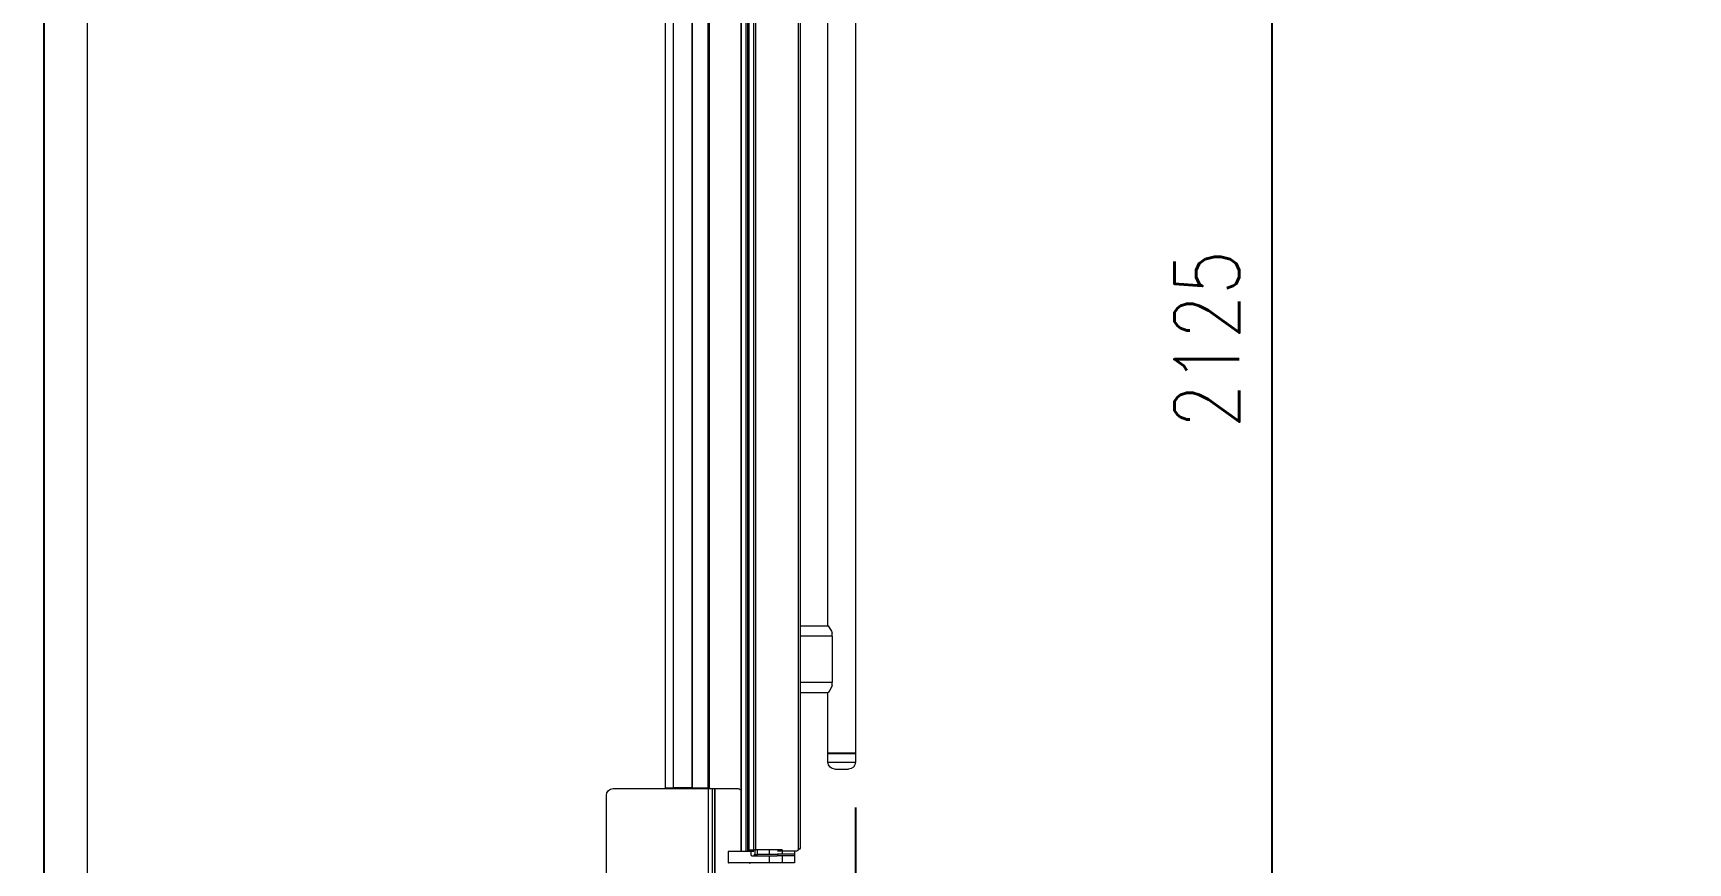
# Model space of a CAD drawing. Header units: inches. Extents: x -20583 to 399182, y -24453 to 525552.
# Drawn here: x 23780 to 25310, y -20388 to -19621 of the extents above; entities that cross this region are included whole.
import ezdxf

# ---------------------------------------------------------------- set-up
doc = ezdxf.new("R2010")
doc.units = ezdxf.units.IN
doc.header["$LTSCALE"] = 1000
doc.header["$MEASUREMENT"] = 0
doc.header["$PDMODE"] = 35
doc.linetypes.add('HIDDEN2', pattern=[0.1875, 0.125, -0.0625])
doc.layers.add('A-DIM', color=9, linetype='Continuous')
doc.layers.add('Layer3', color=3, linetype='Continuous')
doc.styles.add('ZZ-Dim All', font='romans.shx', dxfattribs={"width": 0.8})
doc.dimstyles.new('DIM-100', dxfattribs={"dimscale": 50, "dimtxt": 1.25, "dimasz": 1, "dimexe": 1, "dimexo": 1, "dimgap": 0.6, "dimtad": 1, "dimdec": 0, "dimrnd": 5, "dimdsep": 46, "dimtxsty": 'ZZ-Dim All', "dimblk1": 'ARCHTICK', "dimblk2": 'ARCHTICK', "dimsah": 1, "dimcen": 1, "dimdle": 1, "dimclrd": 256, "dimclre": 8, "dimclrt": 256, "dimazin": 2, "dimtfac": 1, "dimtdec": 0, "dimtix": 1, "dimtmove": 2, "dimatfit": 2, "dimfxl": 0.1, "dimtolj": 1, "dimtzin": 0, "dimlwd": -1, "dimlwe": -1, "dimarcsym": 0})

# ---------------------------------------------------------------- blocks, each defined once
blk = doc.blocks.new('subzero-BI-36UG-S - RH side')
at = {"color": 7, "linetype": 'Continuous', "lineweight": 0}
for p, q in [((11.986, 40.886), (11.986, -10.41)), ((12.046, 40.886), (12.046, -10.412)), ((12.208, -10.412), (12.208, 40.886)), ((12.218, -10.412), (12.218, 40.886)), ((13.368, -8.088), (13.368, 40.886)), ((13.428, 40.886), (13.428, -8.088)), ((13.993, -8.088), (13.993, 40.886)), ((14.003, 40.886), (14.003, -8.088)), ((14.013, 40.886), (14.013, -8.088)), ((10.145, 39.775), (10.145, -10.35)), ((11.679, -10.352), (11.679, 39.814)), ((11.769, 39.814), (11.769, -10.352)), ((11.921, -10.352), (11.921, 39.814)), ((14.673, -8.088), (14.673, 40.342)), ((14.683, -8.088), (14.683, 40.332)), ((14.693, 40.322), (14.693, -8.088)), ((14.968, -8.088), (14.968, 40.023)), ((36.005, -29.704), (36.005, 39.796)), ((10.055, -10.26), (10.055, 39.685)), ((8.055, 36.262), (8.055, -6.837)), ((9.055, -2.195), (9.055, 31.62)), ((10.05, -2.193), (9.053, -2.193)), ((10.05, -2.568), (10.05, -2.193)), ((8.901, -2.568), (8.901, -2.464)), ((8.901, -2.568), (10.05, -2.568)), ((8.901, -2.568), (8.901, -4.258)), ((10.05, -2.568), (10.055, -2.568)), ((10.05, -4.258), (10.05, -2.568)), ((8.901, -4.258), (10.05, -4.258)), ((8.901, -4.362), (8.901, -4.258)), ((9.053, -4.633), (10.05, -4.633)), ((9.055, -6.837), (9.055, -4.63)), ((10.055, -4.258), (10.05, -4.258)), ((10.05, -4.633), (10.05, -4.258)), ((8.055, -6.837), (9.055, -6.837)), ((8.555, -6.842), (8.055, -6.842)), ((8.055, -6.842), (8.055, -7.163)), ((8.555, -7.163), (8.055, -7.163)), ((8.121, -6.837), (8.121, -6.842)), ((9.055, -6.842), (8.555, -6.842)), ((9.055, -7.163), (8.555, -7.163)), ((8.989, -6.842), (8.989, -6.837)), ((9.055, -7.163), (9.055, -6.842)), ((8.555, -7.413), (8.305, -7.413)), ((8.805, -7.413), (8.555, -7.413)), ((13.158, -8.119), (12.369, -8.119)), ((13.158, -13.119), (13.158, -8.119)), ((13.178, -8.119), (13.158, -8.119)), ((13.264, -8.119), (13.178, -8.119)), ((13.178, -13.119), (13.178, -8.119)), ((13.264, -13.119), (13.264, -8.119)), ((13.399, -8.119), (13.264, -8.119)), ((13.428, -8.088), (13.368, -8.088)), ((13.368, -8.088), (13.368, -8.119)), ((13.399, -13.119), (13.399, -8.119)), ((16.869, -8.119), (13.399, -8.119)), ((13.993, -8.088), (13.428, -8.088)), ((13.468, -8.088), (13.468, -8.119)), ((14.003, -8.088), (13.993, -8.088)), ((14.003, -8.088), (14.013, -8.088)), ((14.013, -8.088), (14.673, -8.088)), ((14.673, -8.088), (14.683, -8.088)), ((14.693, -8.088), (14.683, -8.088)), ((14.968, -8.088), (14.693, -8.088)), ((17.119, -12.869), (17.119, -8.369)), ((10.145, -10.37), (10.145, -10.35)), ((10.145, -10.37), (10.176, -10.39)), ((10.899, -10.39), (10.176, -10.39)), ((10.28, -10.39), (10.28, -10.514)), ((10.28, -10.514), (10.28, -10.574)), ((10.28, -10.514), (10.718, -10.514)), ((10.28, -10.574), (10.28, -10.824)), ((10.28, -10.574), (10.718, -10.574)), ((10.28, -10.574), (10.718, -10.574)), ((10.28, -10.824), (10.718, -10.824)), ((10.718, -10.35), (10.718, -10.514)), ((10.718, -10.35), (11.145, -10.35)), ((10.718, -10.514), (10.899, -10.514)), ((10.718, -10.574), (10.718, -10.824)), ((10.718, -10.574), (10.9, -10.574)), ((10.718, -10.824), (10.9, -10.824)), ((10.76, -10.824), (10.76, -10.826)), ((10.76, -10.826), (11.198, -10.826)), ((10.872, -10.516), (11.198, -10.516)), ((10.899, -10.352), (11.198, -10.352)), ((10.9, -10.576), (11.198, -10.576)), ((10.9, -10.576), (11.198, -10.576)), ((11.145, -10.352), (11.145, -10.35)), ((11.198, -10.352), (11.198, -10.516)), ((11.198, -10.352), (11.625, -10.352)), ((11.198, -10.516), (11.625, -10.516)), ((11.198, -10.576), (11.198, -10.826)), ((11.198, -10.576), (11.817, -10.576)), ((11.198, -10.826), (12.673, -10.826)), ((11.625, -10.516), (11.625, -10.352)), ((11.625, -10.352), (11.712, -10.352)), ((11.712, -10.516), (11.625, -10.516)), ((11.712, -10.352), (11.712, -10.516)), ((11.986, -10.352), (11.712, -10.352)), ((11.751, -10.516), (11.712, -10.516)), ((11.751, -10.41), (12.193, -10.41)), ((11.857, -10.536), (11.857, -10.412)), ((11.857, -10.412), (12.673, -10.412)), ((12.193, -10.412), (12.193, -10.41)), ((12.673, -10.826), (12.673, -10.412)), ((12.673, -10.412), (12.693, -10.412)), ((12.693, -10.826), (12.673, -10.826)), ((12.693, -10.412), (12.693, -10.826))]:
    blk.add_line(p, q, dxfattribs=at)
blk.add_lwpolyline([(8.901, -4.362), (8.937, -4.449), (8.988, -4.537), (9.015, -4.578), (9.038, -4.61), (9.054, -4.632), (9.053, -4.63)], dxfattribs=at)
for centre, radius, start, end in [((9.834, -2.813), 0.996, 141.68647, 159.471), ((10.05, -2.198), 0.005, 0, 90), ((10.05, -4.628), 0.005, 270, 0), ((8.305, -7.163), 0.25, 180, 270), ((8.805, -7.163), 0.25, 270, 0), ((12.369, -8.369), 0.25, 90, 127.29746), ((16.869, -8.369), 0.25, 0, 90), ((10.203, -10.202), 0.159, 201.45135, 248.54902), ((10.145, -10.26), 0.09, 180, 270.00022), ((11.817, -10.536), 0.04, 270, 0), ((11.922, -10.851), 0.025, 90, 180)]:
    blk.add_arc(centre, radius, start, end, dxfattribs=at)
blk = doc.blocks.new('_ARCHTICK')
at = {"color": 0, "linetype": 'ByBlock', "const_width": 0.15}
blk.add_lwpolyline([(-0.5, -0.5), (0.5, 0.5)], dxfattribs=at)
blk = doc.blocks.new('*D613')
at = {"layer": 'A-DIM', "color": 8, "linetype": 'HIDDEN2', "transparency": 16777216}
for p, q in [((24540.4, -20337.1), (24540.4, -21604.6)), ((23815, -21015.7), (23815, -21604.6))]:
    blk.add_line(p, q, dxfattribs=at)
at = {"layer": 'A-DIM', "transparency": 16777216}
blk.add_line((23765, -21554.6), (24590.4, -21554.6), dxfattribs=at)
at = {"layer": 'Defpoints', "color": 0, "transparency": 16777216}
for p in [(24540.4, -20287.1, 0), (23815, -20965.7, 0), (24540.4, -21554.6)]:
    blk.add_point(p, dxfattribs=at)
at = {"layer": 'A-DIM', "transparency": 16777216, "xscale": 50, "yscale": 50, "zscale": 50, "rotation": 180}
blk.add_blockref('_ARCHTICK', (23815, -21554.6), dxfattribs=at)
at = {"layer": 'A-DIM', "transparency": 16777216, "xscale": 50, "yscale": 50, "zscale": 50}
blk.add_blockref('_ARCHTICK', (24540.4, -21554.6), dxfattribs=at)
at = {"layer": 'A-DIM', "color": 3, "transparency": 16777216, "insert": (24177.7, -21494.6), "char_height": 60, "attachment_point": 5, "style": 'ZZ-Dim All'}
blk.add_mtext('\\A1;725', dxfattribs=at)
blk = doc.blocks.new('*D614')
at = {"layer": 'A-DIM', "color": 8, "linetype": 'HIDDEN2', "transparency": 16777216}
for p, q in [((24540.4, -20337.1), (24540.4, -21604.6)), ((25379.9, -20835.7), (25379.9, -21604.6))]:
    blk.add_line(p, q, dxfattribs=at)
at = {"layer": 'A-DIM', "transparency": 16777216}
blk.add_line((24490.4, -21554.6), (25429.9, -21554.6), dxfattribs=at)
at = {"layer": 'Defpoints', "color": 0, "transparency": 16777216}
for p in [(24540.4, -20287.1, 0), (25379.9, -20785.7, 0), (25379.9, -21554.6)]:
    blk.add_point(p, dxfattribs=at)
at = {"layer": 'A-DIM', "transparency": 16777216, "xscale": 50, "yscale": 50, "zscale": 50, "rotation": 180}
blk.add_blockref('_ARCHTICK', (24540.4, -21554.6), dxfattribs=at)
at = {"layer": 'A-DIM', "transparency": 16777216, "xscale": 50, "yscale": 50, "zscale": 50}
blk.add_blockref('_ARCHTICK', (25379.9, -21554.6), dxfattribs=at)
at = {"layer": 'A-DIM', "color": 3, "transparency": 16777216, "insert": (24960.2, -21494.6), "char_height": 60, "attachment_point": 5, "style": 'ZZ-Dim All'}
blk.add_mtext('\\A1;840', dxfattribs=at)
blk = doc.blocks.new('*D626')
at = {"layer": 'A-DIM', "transparency": 16777216}
blk.add_line((24925.2, -18792.7), (24925.2, -21015.7), dxfattribs=at)
at = {"layer": 'A-DIM', "color": 8, "linetype": 'HIDDEN2', "transparency": 16777216}
for p, q in [((24490.5, -18842.7), (24975.2, -18842.7)), ((24420.2, -20965.7), (24975.2, -20965.7))]:
    blk.add_line(p, q, dxfattribs=at)
at = {"layer": 'Defpoints', "color": 0, "transparency": 16777216}
for p in [(24440.5, -18842.7, 0), (24370.2, -20965.7, 0), (24925.2, -20965.7)]:
    blk.add_point(p, dxfattribs=at)
at = {"layer": 'A-DIM', "transparency": 16777216, "xscale": 50, "yscale": 50, "zscale": 50}
for p, rotation in [((24925.2, -18842.7), 90), ((24925.2, -20965.7), 270)]:
    blk.add_blockref('_ARCHTICK', p, dxfattribs=dict(at, rotation=rotation))
at = {"layer": 'A-DIM', "color": 3, "transparency": 16777216, "insert": (24865.2, -19904.2), "char_height": 60, "attachment_point": 5, "rotation": 90, "style": 'ZZ-Dim All'}
blk.add_mtext('\\A1;2125', dxfattribs=at)

msp = doc.modelspace()

# ---------------------------------------------------------------- linework, layer by layer
at = {"layer": 'Layer3'}
msp.add_line((23790, -16815.7, 0), (23790, -21065.7, 0), dxfattribs=at)

# ---------------------------------------------------------------- block references
at = {"xscale": -25.4, "yscale": 25.4, "zscale": 25.4}
msp.add_blockref('subzero-BI-36UG-S - RH side', (24744.9, -20113.4, 0), dxfattribs=at)

# ---------------------------------------------------------------- dimensions: what is measured, and where the dimension line sits
at = {"layer": 'A-DIM'}
dim = msp.add_linear_dim(base=(24925.2, -20965.7), p1=(24440.5, -18842.7, 0), p2=(24370.2, -20965.7, 0), angle=90, dimstyle='DIM-100', override={"dimtxt": 1.2, "dimclrt": 3}, dxfattribs=at)
dim.commit()
dim.dimension.update_dxf_attribs({"geometry": '*D626', "text_midpoint": (24865.2, -19904.2)})
for base, p1, p2, picture, middle in [((24540.4, -21554.6), (23815, -20965.7, 0), (24540.4, -20287.1, 0), '*D613', (24177.7, -21494.6)), ((25379.9399, -21554.5572), (24540.3629, -20287.0701, 0), (25379.9399, -20785.692, 0), '*D614', (24960.1514, -21494.5572))]:
    dim = msp.add_linear_dim(base=base, p1=p1, p2=p2, dimstyle='DIM-100', override={"dimtxt": 1.2, "dimclrt": 3}, dxfattribs=at)
    dim.commit()
    dim.dimension.update_dxf_attribs({"geometry": picture, "text_midpoint": middle})

doc.saveas('drawing.dxf')
